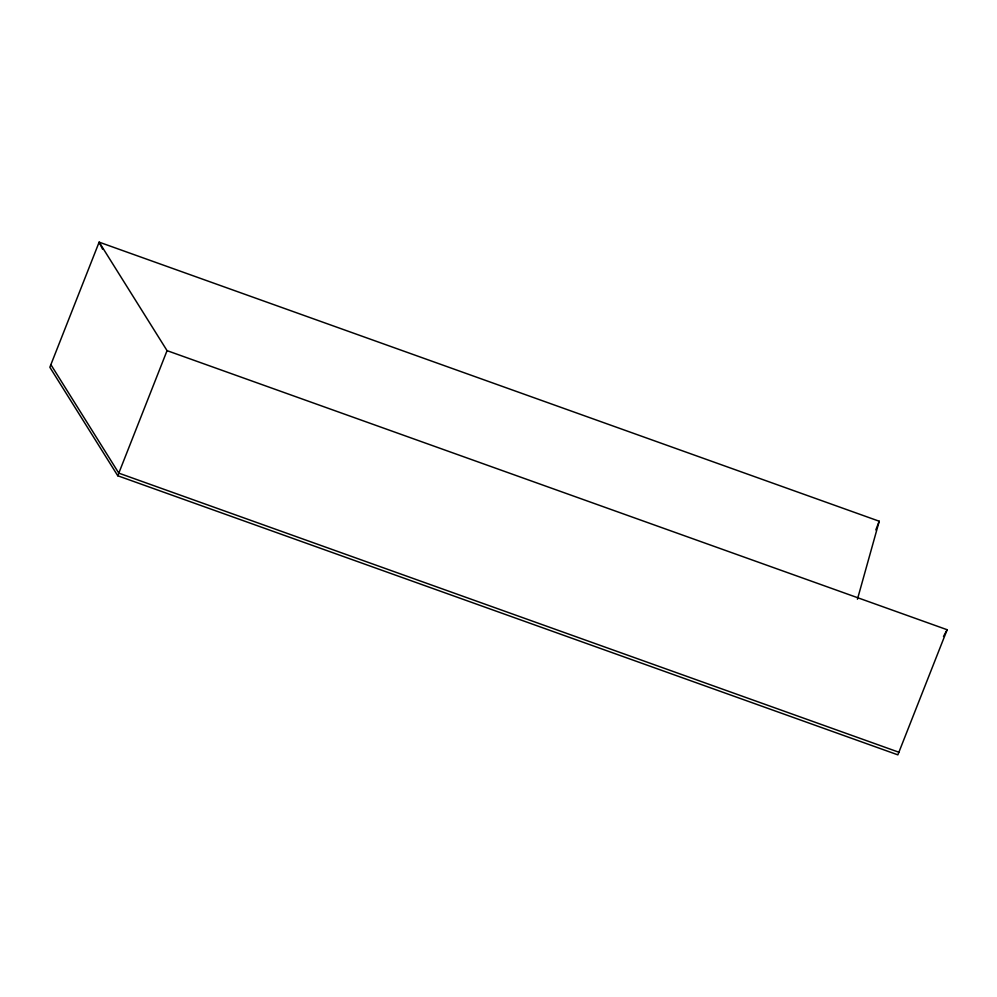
<?xml version="1.0" encoding="UTF-8"?>
<svg xmlns="http://www.w3.org/2000/svg" width="997" height="997" viewBox="0 0 997 997"><rect width="100%" height="100%" fill="white"/><g stroke="black" fill="none" stroke-linecap="round" stroke-linejoin="round"><path stroke-width="1.5" d="M857.445 599.222L879.229 521.232L99.139 242.146L49.85 367.27L117.771 475.768L897.861 754.854L947.15 629.73L167.06 350.645L99.139 242.146L102.541 249.15M117.771 475.768L167.06 350.645M875.827 529.881L879.229 521.232M943.486 636.497L947.15 629.73M898.895 752.237L118.805 473.139L50.884 364.64"/></g></svg>
